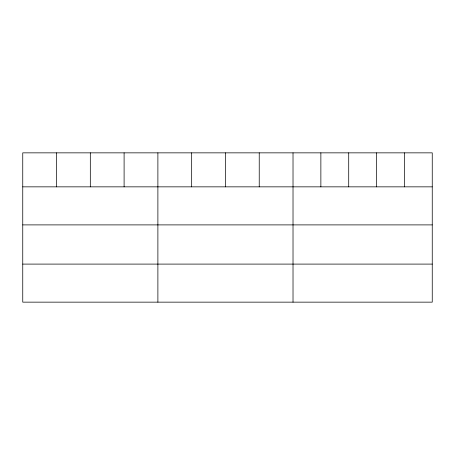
<?xml version="1.0" encoding="UTF-8"?>
<svg xmlns="http://www.w3.org/2000/svg" width="455" height="455" viewBox="0 0 455 455"><rect width="100%" height="100%" fill="white"/><g stroke="black" fill="none" stroke-linecap="round" stroke-linejoin="round"><path stroke-width="0.68" d="M432.25 186.846L432.25 302.148L22.75 302.148L22.75 152.852L432.25 152.852L432.25 186.846L22.75 186.846M22.75 224.895L432.25 224.895M22.75 264.099L432.25 264.099M404.404 152.852L404.404 186.846M376.558 152.852L376.558 186.846M348.712 152.852L348.712 186.846M320.866 152.852L320.866 186.846M293.02 152.852L293.02 302.148M259.236 152.852L259.236 186.846M225.452 152.852L225.452 186.846M191.669 152.852L191.669 186.846M157.885 152.852L157.885 302.148M124.101 152.852L124.101 186.846M90.318 152.852L90.318 186.846M56.534 152.852L56.534 186.846"/></g></svg>
